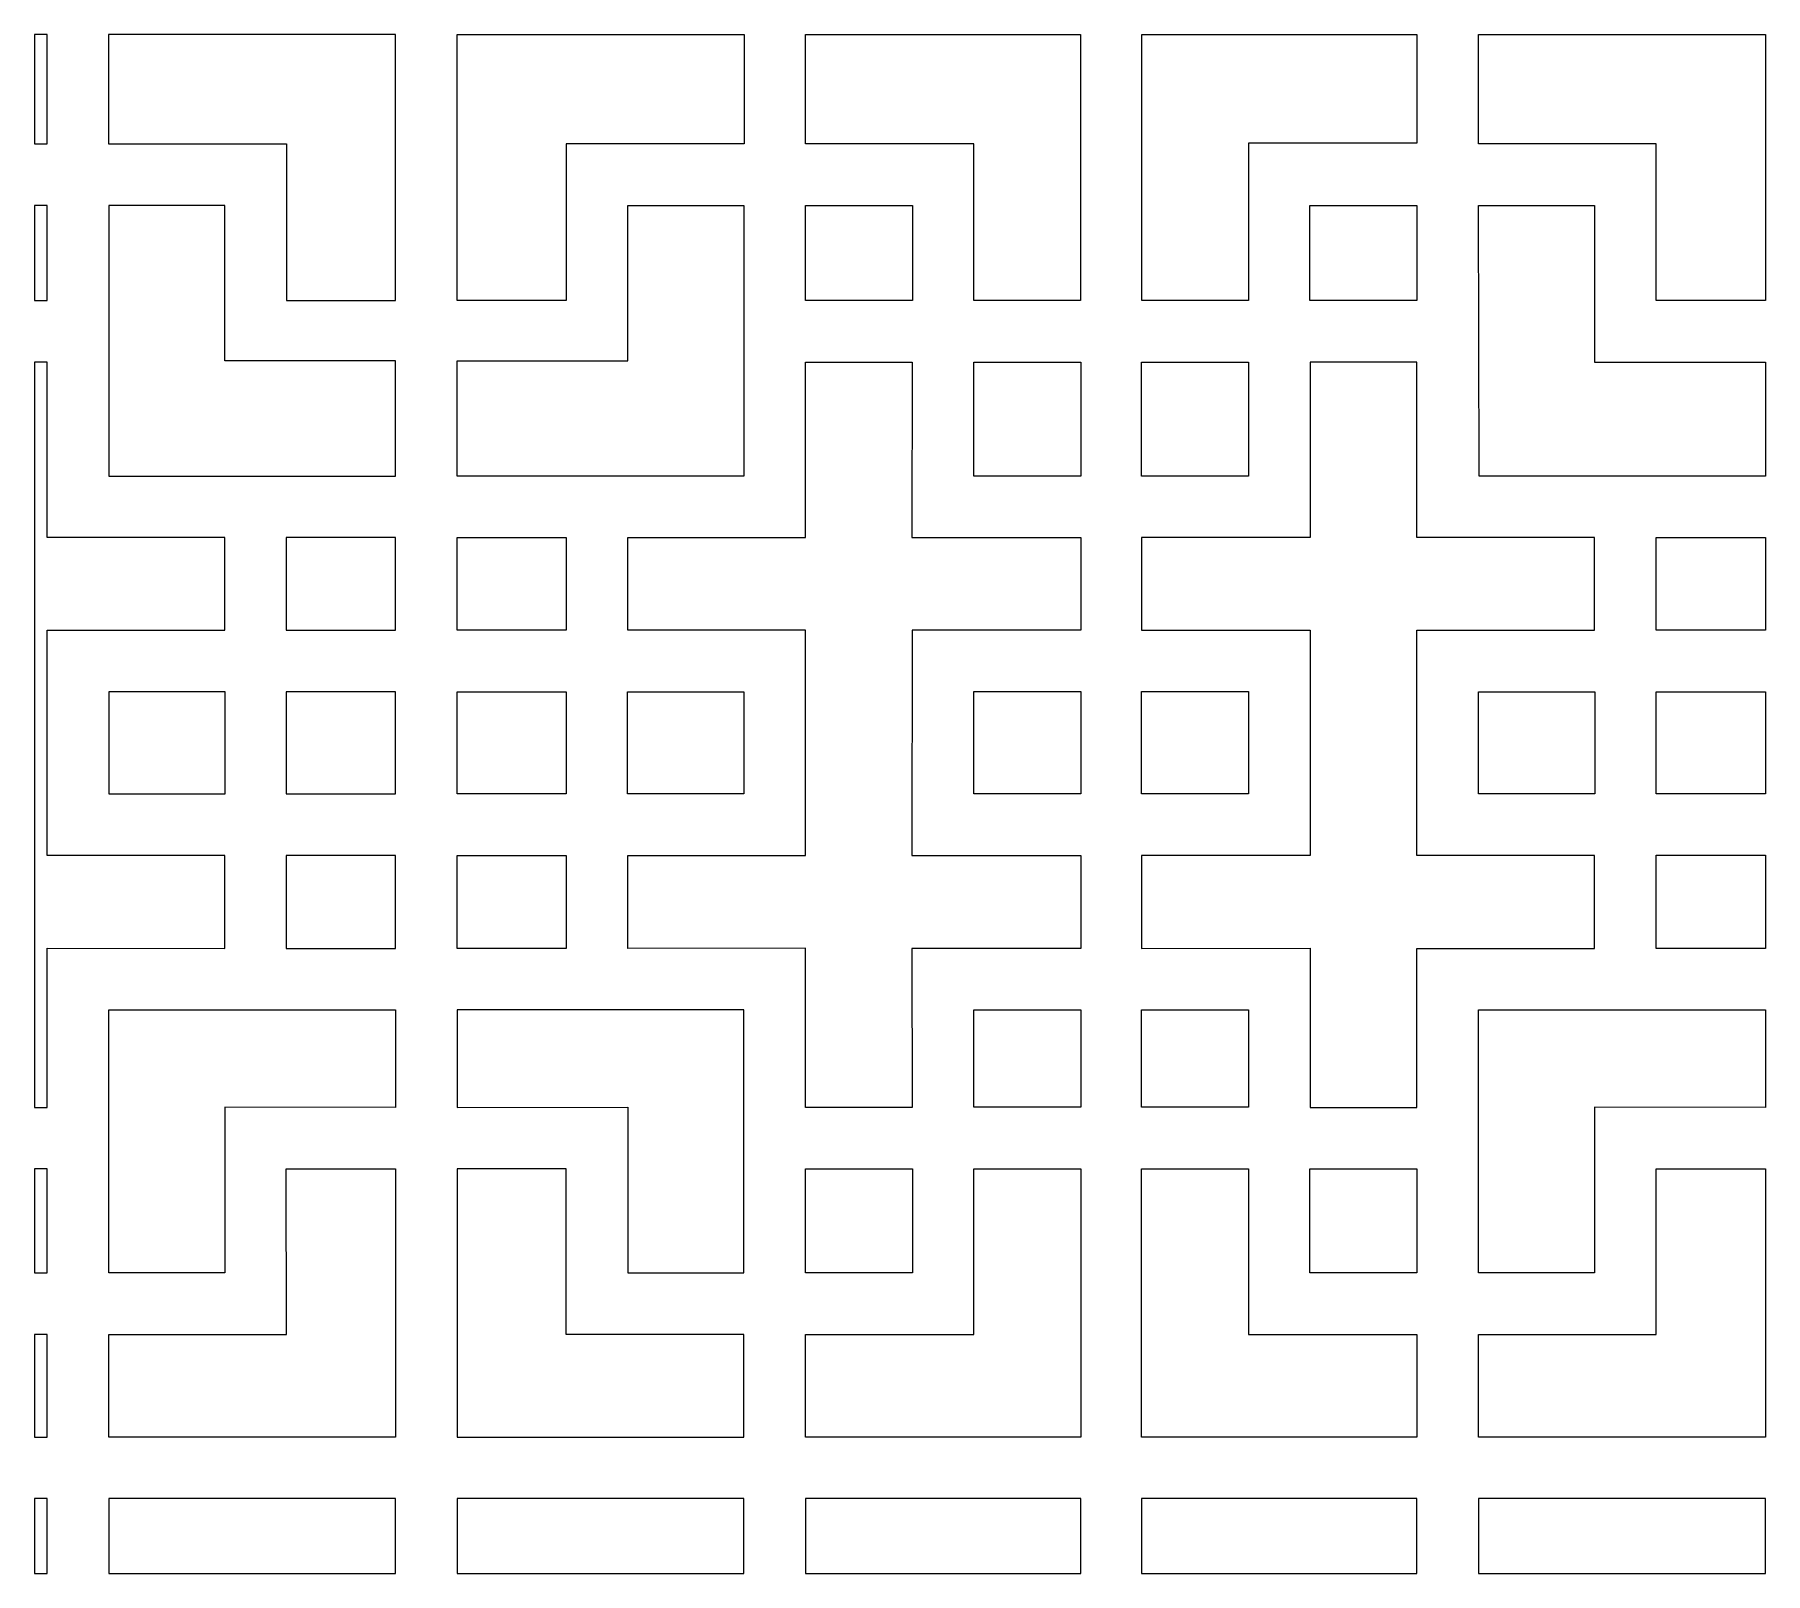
# Model space of a CAD drawing. Header units: centimetres. Extents: x -193 to 324, y -200 to 64.
# Drawn here: x -193.1 to -142.4, y -199.8 to -154.7 of the extents above; entities that cross this region are included whole.
import ezdxf

# ---------------------------------------------------------------- set-up
doc = ezdxf.new("R2010")
doc.units = ezdxf.units.CM
doc.header["$MEASUREMENT"] = 0
doc.layers.add('layer 1', color=7, linetype='Continuous')

msp = doc.modelspace()

# ---------------------------------------------------------------- linework, layer by layer
at = {"layer": 'layer 1', "color": 114, "lineweight": 9}
for points, knots in [([(-193.07662, -157.90268), (-193.07662, -157.90268), (-193.0766, -154.70268), (-193.0766, -154.70268), (-193.0766, -154.70268), (-193.0766, -154.70268), (-192.71046, -154.70268), (-192.71046, -154.70268), (-192.71046, -154.70268), (-192.71046, -154.70268), (-192.71046, -157.90268), (-192.71046, -157.90268), (-192.71046, -157.90268), (-192.71046, -157.90268), (-193.07662, -157.90268), (-193.07662, -157.90268)], [0, 0, 0, 0, 0.2, 0.2, 0.2, 0.2, 0.4, 0.4, 0.4, 0.4, 0.6, 0.6, 0.6, 0.6, 1, 1, 1, 1]), ([(-182.50546, -154.70268), (-182.50546, -154.70268), (-182.50546, -162.49268), (-182.50546, -162.49268), (-182.50546, -162.49268), (-182.50546, -162.49268), (-185.70296, -162.49268), (-185.70296, -162.49268), (-185.70296, -162.49268), (-185.70296, -162.49268), (-185.70296, -157.90268), (-185.70296, -157.90268), (-185.70296, -157.90268), (-185.70296, -157.90268), (-190.91046, -157.90268), (-190.91046, -157.90268), (-190.91046, -157.90268), (-190.91046, -157.90268), (-190.91046, -154.70268), (-190.91046, -154.70268), (-190.91046, -154.70268), (-190.91046, -154.70268), (-182.50546, -154.70268), (-182.50546, -154.70268)], [0, 0, 0, 0, 0.14285714, 0.14285714, 0.14285714, 0.14285714, 0.28571429, 0.28571429, 0.28571429, 0.28571429, 0.42857143, 0.42857143, 0.42857143, 0.42857143, 0.57142857, 0.57142857, 0.57142857, 0.57142857, 0.71428571, 0.71428571, 0.71428571, 0.71428571, 1, 1, 1, 1]), ([(-180.7059, -154.70268), (-180.7059, -154.70268), (-180.7059, -162.49268), (-180.7059, -162.49268), (-180.7059, -162.49268), (-180.7059, -162.49268), (-177.5084, -162.49268), (-177.5084, -162.49268), (-177.5084, -162.49268), (-177.5084, -162.49268), (-177.5084, -157.90268), (-177.5084, -157.90268), (-177.5084, -157.90268), (-177.5084, -157.90268), (-172.3009, -157.90268), (-172.3009, -157.90268), (-172.3009, -157.90268), (-172.3009, -157.90268), (-172.3009, -154.70268), (-172.3009, -154.70268), (-172.3009, -154.70268), (-172.3009, -154.70268), (-180.7059, -154.70268), (-180.7059, -154.70268)], [0, 0, 0, 0, 0.14285714, 0.14285714, 0.14285714, 0.14285714, 0.28571429, 0.28571429, 0.28571429, 0.28571429, 0.42857143, 0.42857143, 0.42857143, 0.42857143, 0.57142857, 0.57142857, 0.57142857, 0.57142857, 0.71428571, 0.71428571, 0.71428571, 0.71428571, 1, 1, 1, 1]), ([(-170.5009, -154.70268), (-170.5009, -154.70268), (-170.5009, -157.90268), (-170.5009, -157.90268), (-170.5009, -157.90268), (-170.5009, -157.90268), (-165.5684, -157.90267), (-165.5684, -157.90267), (-165.5684, -157.90267), (-165.5684, -157.90267), (-165.5684, -162.49268), (-165.5684, -162.49268), (-165.5684, -162.49268), (-165.5684, -162.49268), (-162.4434, -162.49268), (-162.4434, -162.49268), (-162.4434, -162.49268), (-162.4434, -162.49268), (-162.4434, -154.70268), (-162.4434, -154.70268), (-162.4434, -154.70268), (-162.4434, -154.70268), (-170.5009, -154.70268), (-170.5009, -154.70268)], [0, 0, 0, 0, 0.14285714, 0.14285714, 0.14285714, 0.14285714, 0.28571429, 0.28571429, 0.28571429, 0.28571429, 0.42857143, 0.42857143, 0.42857143, 0.42857143, 0.57142857, 0.57142857, 0.57142857, 0.57142857, 0.71428571, 0.71428571, 0.71428571, 0.71428571, 1, 1, 1, 1]), ([(-157.5284, -157.8771), (-157.5284, -157.8771), (-152.5959, -157.8771), (-152.5959, -157.8771), (-152.5959, -157.8771), (-152.5959, -157.8771), (-152.5959, -154.70268), (-152.5959, -154.70268), (-152.5959, -154.70268), (-152.5959, -154.70268), (-160.6534, -154.70268), (-160.6534, -154.70268), (-160.6534, -154.70268), (-160.6534, -154.70268), (-160.6534, -162.49268), (-160.6534, -162.49268), (-160.6534, -162.49268), (-160.6534, -162.49268), (-157.5284, -162.49268), (-157.5284, -162.49268), (-157.5284, -162.49268), (-157.5284, -162.49268), (-157.5284, -157.8771), (-157.5284, -157.8771)], [0, 0, 0, 0, 0.14285714, 0.14285714, 0.14285714, 0.14285714, 0.28571429, 0.28571429, 0.28571429, 0.28571429, 0.42857143, 0.42857143, 0.42857143, 0.42857143, 0.57142857, 0.57142857, 0.57142857, 0.57142857, 0.71428571, 0.71428571, 0.71428571, 0.71428571, 1, 1, 1, 1]), ([(-145.58839, -157.90268), (-145.58839, -157.90268), (-145.5884, -162.49268), (-145.5884, -162.49268), (-145.5884, -162.49268), (-145.5884, -162.49268), (-142.3909, -162.49268), (-142.3909, -162.49268), (-142.3909, -162.49268), (-142.3909, -162.49268), (-142.3909, -154.70268), (-142.3909, -154.70268), (-142.3909, -154.70268), (-142.3909, -154.70268), (-150.7959, -154.70268), (-150.7959, -154.70268), (-150.7959, -154.70268), (-150.7959, -154.70268), (-150.7959, -157.90268), (-150.7959, -157.90268), (-150.7959, -157.90268), (-150.7959, -157.90268), (-145.58839, -157.90268), (-145.58839, -157.90268)], [0, 0, 0, 0, 0.14285714, 0.14285714, 0.14285714, 0.14285714, 0.28571429, 0.28571429, 0.28571429, 0.28571429, 0.42857143, 0.42857143, 0.42857143, 0.42857143, 0.57142857, 0.57142857, 0.57142857, 0.57142857, 0.71428571, 0.71428571, 0.71428571, 0.71428571, 1, 1, 1, 1]), ([(-193.07662, -162.49268), (-193.07662, -162.49268), (-193.07662, -159.70268), (-193.07662, -159.70268), (-193.07662, -159.70268), (-193.07662, -159.70268), (-192.71046, -159.70268), (-192.71046, -159.70268), (-192.71046, -159.70268), (-192.71046, -159.70268), (-192.71046, -162.49268), (-192.71046, -162.49268), (-192.71046, -162.49268), (-192.71046, -162.49268), (-193.07662, -162.49268), (-193.07662, -162.49268)], [0, 0, 0, 0, 0.2, 0.2, 0.2, 0.2, 0.4, 0.4, 0.4, 0.4, 0.6, 0.6, 0.6, 0.6, 1, 1, 1, 1]), ([(-190.90796, -167.62767), (-190.90796, -167.62767), (-190.90796, -159.70268), (-190.90796, -159.70268), (-190.90796, -159.70268), (-190.90796, -159.70268), (-187.50393, -159.70268), (-187.50393, -159.70268), (-187.50393, -159.70268), (-187.50393, -159.70268), (-187.50546, -164.25893), (-187.50546, -164.25893), (-187.50546, -164.25893), (-187.50546, -164.25893), (-182.50546, -164.25893), (-182.50546, -164.25893), (-182.50546, -164.25893), (-182.50546, -164.25893), (-182.50546, -167.62767), (-182.50546, -167.62767), (-182.50546, -167.62767), (-182.50546, -167.62767), (-190.90796, -167.62767), (-190.90796, -167.62767)], [0, 0, 0, 0, 0.14285714, 0.14285714, 0.14285714, 0.14285714, 0.28571429, 0.28571429, 0.28571429, 0.28571429, 0.42857143, 0.42857143, 0.42857143, 0.42857143, 0.57142857, 0.57142857, 0.57142857, 0.57142857, 0.71428571, 0.71428571, 0.71428571, 0.71428571, 1, 1, 1, 1]), ([(-172.3034, -167.62767), (-172.3034, -167.62767), (-172.3034, -159.70268), (-172.3034, -159.70268), (-172.3034, -159.70268), (-172.3034, -159.70268), (-175.70743, -159.70268), (-175.70743, -159.70268), (-175.70743, -159.70268), (-175.70743, -159.70268), (-175.7059, -164.25893), (-175.7059, -164.25893), (-175.7059, -164.25893), (-175.7059, -164.25893), (-180.7059, -164.25893), (-180.7059, -164.25893), (-180.7059, -164.25893), (-180.7059, -164.25893), (-180.7059, -167.62767), (-180.7059, -167.62767), (-180.7059, -167.62767), (-180.7059, -167.62767), (-172.3034, -167.62767), (-172.3034, -167.62767)], [0, 0, 0, 0, 0.14285714, 0.14285714, 0.14285714, 0.14285714, 0.28571429, 0.28571429, 0.28571429, 0.28571429, 0.42857143, 0.42857143, 0.42857143, 0.42857143, 0.57142857, 0.57142857, 0.57142857, 0.57142857, 0.71428571, 0.71428571, 0.71428571, 0.71428571, 1, 1, 1, 1]), ([(-167.3684, -159.70268), (-167.3684, -159.70268), (-170.5009, -159.70268), (-170.5009, -159.70268), (-170.5009, -159.70268), (-170.5009, -159.70268), (-170.5009, -162.49268), (-170.5009, -162.49268), (-170.5009, -162.49268), (-170.5009, -162.49268), (-167.3684, -162.49268), (-167.3684, -162.49268), (-167.3684, -162.49268), (-167.3684, -162.49268), (-167.3684, -159.70268), (-167.3684, -159.70268)], [0, 0, 0, 0, 0.2, 0.2, 0.2, 0.2, 0.4, 0.4, 0.4, 0.4, 0.6, 0.6, 0.6, 0.6, 1, 1, 1, 1]), ([(-152.5959, -159.70268), (-152.5959, -159.70268), (-155.7284, -159.70268), (-155.7284, -159.70268), (-155.7284, -159.70268), (-155.7284, -159.70268), (-155.7284, -162.49268), (-155.7284, -162.49268), (-155.7284, -162.49268), (-155.7284, -162.49268), (-152.5959, -162.49268), (-152.5959, -162.49268), (-152.5959, -162.49268), (-152.5959, -162.49268), (-152.5959, -159.70268), (-152.5959, -159.70268)], [0, 0, 0, 0, 0.2, 0.2, 0.2, 0.2, 0.4, 0.4, 0.4, 0.4, 0.6, 0.6, 0.6, 0.6, 1, 1, 1, 1]), ([(-150.77729, -167.62774), (-150.77729, -167.62774), (-142.3909, -167.62767), (-142.3909, -167.62767), (-142.3909, -167.62767), (-142.3909, -167.62767), (-142.3909, -164.29267), (-142.3909, -164.29267), (-142.3909, -164.29267), (-142.3909, -164.29267), (-147.3909, -164.29313), (-147.3909, -164.29313), (-147.3909, -164.29313), (-147.3909, -164.29313), (-147.3909, -159.70268), (-147.3909, -159.70268), (-147.3909, -159.70268), (-147.3909, -159.70268), (-150.7934, -159.70268), (-150.7934, -159.70268), (-150.7934, -159.70268), (-150.7934, -159.70268), (-150.77729, -167.62774), (-150.77729, -167.62774)], [0, 0, 0, 0, 0.14285714, 0.14285714, 0.14285714, 0.14285714, 0.28571429, 0.28571429, 0.28571429, 0.28571429, 0.42857143, 0.42857143, 0.42857143, 0.42857143, 0.57142857, 0.57142857, 0.57142857, 0.57142857, 0.71428571, 0.71428571, 0.71428571, 0.71428571, 1, 1, 1, 1]), ([(-193.07662, -186.11768), (-193.07662, -186.11768), (-193.07661, -164.29266), (-193.07661, -164.29266), (-193.07661, -164.29266), (-193.07661, -164.29266), (-192.71046, -164.29267), (-192.71046, -164.29267), (-192.71046, -164.29267), (-192.71046, -164.29267), (-192.71046, -169.43017), (-192.71046, -169.43017), (-192.71046, -169.43017), (-192.71046, -169.43017), (-187.50546, -169.43017), (-187.50546, -169.43017), (-187.50546, -169.43017), (-187.50546, -169.43017), (-187.50546, -172.14268), (-187.50546, -172.14268), (-187.50546, -172.14268), (-187.50546, -172.14268), (-192.71046, -172.14267), (-192.71046, -172.14267), (-192.71046, -172.14267), (-192.71046, -172.14267), (-192.71046, -178.73768), (-192.71046, -178.73768), (-192.71046, -178.73768), (-192.71046, -178.73768), (-187.50546, -178.73767), (-187.50546, -178.73767), (-187.50546, -178.73767), (-187.50546, -178.73767), (-187.50546, -181.45767), (-187.50546, -181.45767), (-187.50546, -181.45767), (-187.50546, -181.45767), (-192.71046, -181.45518), (-192.71046, -181.45518), (-192.71046, -181.45518), (-192.71046, -181.45518), (-192.71046, -186.11768), (-192.71046, -186.11768), (-192.71046, -186.11768), (-192.71046, -186.11768), (-193.07662, -186.11768), (-193.07662, -186.11768)], [0, 0, 0, 0, 0.07692308, 0.07692308, 0.07692308, 0.07692308, 0.15384615, 0.15384615, 0.15384615, 0.15384615, 0.23076923, 0.23076923, 0.23076923, 0.23076923, 0.30769231, 0.30769231, 0.30769231, 0.30769231, 0.38461538, 0.38461538, 0.38461538, 0.38461538, 0.46153846, 0.46153846, 0.46153846, 0.46153846, 0.53846154, 0.53846154, 0.53846154, 0.53846154, 0.61538462, 0.61538462, 0.61538462, 0.61538462, 0.69230769, 0.69230769, 0.69230769, 0.69230769, 0.76923077, 0.76923077, 0.76923077, 0.76923077, 0.84615385, 0.84615385, 0.84615385, 0.84615385, 1, 1, 1, 1]), ([(-167.38588, -178.73767), (-167.38588, -178.73767), (-167.3734, -172.14267), (-167.3734, -172.14267), (-167.3734, -172.14267), (-167.3734, -172.14267), (-162.4384, -172.14268), (-162.4384, -172.14268), (-162.4384, -172.14268), (-162.4384, -172.14268), (-162.4384, -169.43017), (-162.4384, -169.43017), (-162.4384, -169.43017), (-162.4384, -169.43017), (-167.38587, -169.43017), (-167.38587, -169.43017), (-167.38587, -169.43017), (-167.38587, -169.43017), (-167.3734, -164.29267), (-167.3734, -164.29267), (-167.3734, -164.29267), (-167.3734, -164.29267), (-170.5009, -164.29267), (-170.5009, -164.29267), (-170.5009, -164.29267), (-170.5009, -164.29267), (-170.5009, -169.43017), (-170.5009, -169.43017), (-170.5009, -169.43017), (-170.5009, -169.43017), (-175.7059, -169.43017), (-175.7059, -169.43017), (-175.7059, -169.43017), (-175.7059, -169.43017), (-175.7059, -172.14268), (-175.7059, -172.14268), (-175.7059, -172.14268), (-175.7059, -172.14268), (-170.5009, -172.14267), (-170.5009, -172.14267), (-170.5009, -172.14267), (-170.5009, -172.14267), (-170.5009, -178.73768), (-170.5009, -178.73768), (-170.5009, -178.73768), (-170.5009, -178.73768), (-175.7059, -178.73767), (-175.7059, -178.73767), (-175.7059, -178.73767), (-175.7059, -178.73767), (-175.7059, -181.45767), (-175.7059, -181.45767), (-175.7059, -181.45767), (-175.7059, -181.45767), (-170.5009, -181.45518), (-170.5009, -181.45518), (-170.5009, -181.45518), (-170.5009, -181.45518), (-170.5009, -186.11768), (-170.5009, -186.11768), (-170.5009, -186.11768), (-170.5009, -186.11768), (-167.3734, -186.11768), (-167.3734, -186.11768), (-167.3734, -186.11768), (-167.3734, -186.11768), (-167.38587, -181.45767), (-167.38587, -181.45767), (-167.38587, -181.45767), (-167.38587, -181.45767), (-162.4384, -181.45767), (-162.4384, -181.45767), (-162.4384, -181.45767), (-162.4384, -181.45767), (-162.4384, -178.73767), (-162.4384, -178.73767), (-162.4384, -178.73767), (-162.4384, -178.73767), (-167.38588, -178.73767), (-167.38588, -178.73767)], [0, 0, 0, 0, 0.04761905, 0.04761905, 0.04761905, 0.04761905, 0.0952381, 0.0952381, 0.0952381, 0.0952381, 0.14285714, 0.14285714, 0.14285714, 0.14285714, 0.19047619, 0.19047619, 0.19047619, 0.19047619, 0.23809524, 0.23809524, 0.23809524, 0.23809524, 0.28571429, 0.28571429, 0.28571429, 0.28571429, 0.33333333, 0.33333333, 0.33333333, 0.33333333, 0.38095238, 0.38095238, 0.38095238, 0.38095238, 0.42857143, 0.42857143, 0.42857143, 0.42857143, 0.47619048, 0.47619048, 0.47619048, 0.47619048, 0.52380952, 0.52380952, 0.52380952, 0.52380952, 0.57142857, 0.57142857, 0.57142857, 0.57142857, 0.61904762, 0.61904762, 0.61904762, 0.61904762, 0.66666667, 0.66666667, 0.66666667, 0.66666667, 0.71428571, 0.71428571, 0.71428571, 0.71428571, 0.76190476, 0.76190476, 0.76190476, 0.76190476, 0.80952381, 0.80952381, 0.80952381, 0.80952381, 0.85714286, 0.85714286, 0.85714286, 0.85714286, 0.9047619, 0.9047619, 0.9047619, 0.9047619, 1, 1, 1, 1]), ([(-162.4384, -164.29517), (-162.4384, -164.29517), (-165.5684, -164.29517), (-165.5684, -164.29517), (-165.5684, -164.29517), (-165.5684, -164.29517), (-165.5684, -167.62767), (-165.5684, -167.62767), (-165.5684, -167.62767), (-165.5684, -167.62767), (-162.4384, -167.62767), (-162.4384, -167.62767), (-162.4384, -167.62767), (-162.4384, -167.62767), (-162.4384, -164.29517), (-162.4384, -164.29517)], [0, 0, 0, 0, 0.2, 0.2, 0.2, 0.2, 0.4, 0.4, 0.4, 0.4, 0.6, 0.6, 0.6, 0.6, 1, 1, 1, 1]), ([(-152.59591, -172.14268), (-152.59591, -172.14268), (-152.5959, -178.73766), (-152.5959, -178.73766), (-152.5959, -178.73766), (-152.5959, -178.73766), (-147.3909, -178.73767), (-147.3909, -178.73767), (-147.3909, -178.73767), (-147.3909, -178.73767), (-147.3909, -181.45767), (-147.3909, -181.45767), (-147.3909, -181.45767), (-147.3909, -181.45767), (-152.5959, -181.45767), (-152.5959, -181.45767), (-152.5959, -181.45767), (-152.5959, -181.45767), (-152.5959, -186.11768), (-152.5959, -186.11768), (-152.5959, -186.11768), (-152.5959, -186.11768), (-155.7234, -186.11768), (-155.7234, -186.11768), (-155.7234, -186.11768), (-155.7234, -186.11768), (-155.7234, -181.45519), (-155.7234, -181.45519), (-155.7234, -181.45519), (-155.7234, -181.45519), (-160.6584, -181.45767), (-160.6584, -181.45767), (-160.6584, -181.45767), (-160.6584, -181.45767), (-160.6584, -178.73767), (-160.6584, -178.73767), (-160.6584, -178.73767), (-160.6584, -178.73767), (-155.7234, -178.73767), (-155.7234, -178.73767), (-155.7234, -178.73767), (-155.7234, -178.73767), (-155.7234, -172.14269), (-155.7234, -172.14269), (-155.7234, -172.14269), (-155.7234, -172.14269), (-160.6584, -172.14268), (-160.6584, -172.14268), (-160.6584, -172.14268), (-160.6584, -172.14268), (-160.6584, -169.43017), (-160.6584, -169.43017), (-160.6584, -169.43017), (-160.6584, -169.43017), (-155.7234, -169.43018), (-155.7234, -169.43018), (-155.7234, -169.43018), (-155.7234, -169.43018), (-155.7234, -164.29267), (-155.7234, -164.29267), (-155.7234, -164.29267), (-155.7234, -164.29267), (-152.5959, -164.29267), (-152.5959, -164.29267), (-152.5959, -164.29267), (-152.5959, -164.29267), (-152.5959, -169.43017), (-152.5959, -169.43017), (-152.5959, -169.43017), (-152.5959, -169.43017), (-147.3909, -169.43017), (-147.3909, -169.43017), (-147.3909, -169.43017), (-147.3909, -169.43017), (-147.3909, -172.14268), (-147.3909, -172.14268), (-147.3909, -172.14268), (-147.3909, -172.14268), (-152.59591, -172.14268), (-152.59591, -172.14268)], [0, 0, 0, 0, 0.04761905, 0.04761905, 0.04761905, 0.04761905, 0.0952381, 0.0952381, 0.0952381, 0.0952381, 0.14285714, 0.14285714, 0.14285714, 0.14285714, 0.19047619, 0.19047619, 0.19047619, 0.19047619, 0.23809524, 0.23809524, 0.23809524, 0.23809524, 0.28571429, 0.28571429, 0.28571429, 0.28571429, 0.33333333, 0.33333333, 0.33333333, 0.33333333, 0.38095238, 0.38095238, 0.38095238, 0.38095238, 0.42857143, 0.42857143, 0.42857143, 0.42857143, 0.47619048, 0.47619048, 0.47619048, 0.47619048, 0.52380952, 0.52380952, 0.52380952, 0.52380952, 0.57142857, 0.57142857, 0.57142857, 0.57142857, 0.61904762, 0.61904762, 0.61904762, 0.61904762, 0.66666667, 0.66666667, 0.66666667, 0.66666667, 0.71428571, 0.71428571, 0.71428571, 0.71428571, 0.76190476, 0.76190476, 0.76190476, 0.76190476, 0.80952381, 0.80952381, 0.80952381, 0.80952381, 0.85714286, 0.85714286, 0.85714286, 0.85714286, 0.9047619, 0.9047619, 0.9047619, 0.9047619, 1, 1, 1, 1]), ([(-157.5284, -164.29517), (-157.5284, -164.29517), (-160.6584, -164.29517), (-160.6584, -164.29517), (-160.6584, -164.29517), (-160.6584, -164.29517), (-160.6584, -167.62767), (-160.6584, -167.62767), (-160.6584, -167.62767), (-160.6584, -167.62767), (-157.5284, -167.62767), (-157.5284, -167.62767), (-157.5284, -167.62767), (-157.5284, -167.62767), (-157.5284, -164.29517), (-157.5284, -164.29517)], [0, 0, 0, 0, 0.2, 0.2, 0.2, 0.2, 0.4, 0.4, 0.4, 0.4, 0.6, 0.6, 0.6, 0.6, 1, 1, 1, 1]), ([(-185.70546, -169.42768), (-185.70546, -169.42768), (-182.50546, -169.42768), (-182.50546, -169.42768), (-182.50546, -169.42768), (-182.50546, -169.42768), (-182.50546, -172.14268), (-182.50546, -172.14268), (-182.50546, -172.14268), (-182.50546, -172.14268), (-185.70546, -172.14268), (-185.70546, -172.14268), (-185.70546, -172.14268), (-185.70546, -172.14268), (-185.70546, -169.42768), (-185.70546, -169.42768)], [0, 0, 0, 0, 0.2, 0.2, 0.2, 0.2, 0.4, 0.4, 0.4, 0.4, 0.6, 0.6, 0.6, 0.6, 1, 1, 1, 1]), ([(-177.5059, -169.42768), (-177.5059, -169.42768), (-180.7059, -169.42768), (-180.7059, -169.42768), (-180.7059, -169.42768), (-180.7059, -169.42768), (-180.7059, -172.14268), (-180.7059, -172.14268), (-180.7059, -172.14268), (-180.7059, -172.14268), (-177.5059, -172.14268), (-177.5059, -172.14268), (-177.5059, -172.14268), (-177.5059, -172.14268), (-177.5059, -169.42768), (-177.5059, -169.42768)], [0, 0, 0, 0, 0.2, 0.2, 0.2, 0.2, 0.4, 0.4, 0.4, 0.4, 0.6, 0.6, 0.6, 0.6, 1, 1, 1, 1]), ([(-142.3909, -169.42768), (-142.3909, -169.42768), (-145.5909, -169.42768), (-145.5909, -169.42768), (-145.5909, -169.42768), (-145.5909, -169.42768), (-145.5909, -172.14268), (-145.5909, -172.14268), (-145.5909, -172.14268), (-145.5909, -172.14268), (-142.3909, -172.14268), (-142.3909, -172.14268), (-142.3909, -172.14268), (-142.3909, -172.14268), (-142.3909, -169.42768), (-142.3909, -169.42768)], [0, 0, 0, 0, 0.2, 0.2, 0.2, 0.2, 0.4, 0.4, 0.4, 0.4, 0.6, 0.6, 0.6, 0.6, 1, 1, 1, 1]), ([(-190.90796, -173.94268), (-190.90796, -173.94268), (-187.50046, -173.94268), (-187.50046, -173.94268), (-187.50046, -173.94268), (-187.50046, -173.94268), (-187.50046, -176.93267), (-187.50046, -176.93267), (-187.50046, -176.93267), (-187.50046, -176.93267), (-190.90796, -176.93267), (-190.90796, -176.93267), (-190.90796, -176.93267), (-190.90796, -176.93267), (-190.90796, -173.94268), (-190.90796, -173.94268)], [0, 0, 0, 0, 0.2, 0.2, 0.2, 0.2, 0.4, 0.4, 0.4, 0.4, 0.6, 0.6, 0.6, 0.6, 1, 1, 1, 1]), ([(-185.70546, -173.94268), (-185.70546, -173.94268), (-182.50546, -173.94268), (-182.50546, -173.94268), (-182.50546, -173.94268), (-182.50546, -173.94268), (-182.50546, -176.93767), (-182.50546, -176.93767), (-182.50546, -176.93767), (-182.50546, -176.93767), (-185.70546, -176.93767), (-185.70546, -176.93767), (-185.70546, -176.93767), (-185.70546, -176.93767), (-185.70546, -173.94268), (-185.70546, -173.94268)], [0, 0, 0, 0, 0.2, 0.2, 0.2, 0.2, 0.4, 0.4, 0.4, 0.4, 0.6, 0.6, 0.6, 0.6, 1, 1, 1, 1]), ([(-177.5059, -173.94268), (-177.5059, -173.94268), (-180.7059, -173.94268), (-180.7059, -173.94268), (-180.7059, -173.94268), (-180.7059, -173.94268), (-180.7059, -176.93767), (-180.7059, -176.93767), (-180.7059, -176.93767), (-180.7059, -176.93767), (-177.5059, -176.93767), (-177.5059, -176.93767), (-177.5059, -176.93767), (-177.5059, -176.93767), (-177.5059, -173.94268), (-177.5059, -173.94268)], [0, 0, 0, 0, 0.2, 0.2, 0.2, 0.2, 0.4, 0.4, 0.4, 0.4, 0.6, 0.6, 0.6, 0.6, 1, 1, 1, 1]), ([(-172.3034, -173.94268), (-172.3034, -173.94268), (-175.7109, -173.94268), (-175.7109, -173.94268), (-175.7109, -173.94268), (-175.7109, -173.94268), (-175.7109, -176.93267), (-175.7109, -176.93267), (-175.7109, -176.93267), (-175.7109, -176.93267), (-172.3034, -176.93267), (-172.3034, -176.93267), (-172.3034, -176.93267), (-172.3034, -176.93267), (-172.3034, -173.94268), (-172.3034, -173.94268)], [0, 0, 0, 0, 0.2, 0.2, 0.2, 0.2, 0.4, 0.4, 0.4, 0.4, 0.6, 0.6, 0.6, 0.6, 1, 1, 1, 1]), ([(-162.4384, -173.94017), (-162.4384, -173.94017), (-165.5684, -173.94017), (-165.5684, -173.94017), (-165.5684, -173.94017), (-165.5684, -173.94017), (-165.5684, -176.93767), (-165.5684, -176.93767), (-165.5684, -176.93767), (-165.5684, -176.93767), (-162.4384, -176.93767), (-162.4384, -176.93767), (-162.4384, -176.93767), (-162.4384, -176.93767), (-162.4384, -173.94017), (-162.4384, -173.94017)], [0, 0, 0, 0, 0.2, 0.2, 0.2, 0.2, 0.4, 0.4, 0.4, 0.4, 0.6, 0.6, 0.6, 0.6, 1, 1, 1, 1]), ([(-157.5284, -173.94017), (-157.5284, -173.94017), (-160.6609, -173.94017), (-160.6609, -173.94017), (-160.6609, -173.94017), (-160.6609, -173.94017), (-160.6609, -176.93767), (-160.6609, -176.93767), (-160.6609, -176.93767), (-160.6609, -176.93767), (-157.5284, -176.93767), (-157.5284, -176.93767), (-157.5284, -176.93767), (-157.5284, -176.93767), (-157.5284, -173.94017), (-157.5284, -173.94017)], [0, 0, 0, 0, 0.2, 0.2, 0.2, 0.2, 0.4, 0.4, 0.4, 0.4, 0.6, 0.6, 0.6, 0.6, 1, 1, 1, 1]), ([(-147.3859, -173.94268), (-147.3859, -173.94268), (-150.7934, -173.94268), (-150.7934, -173.94268), (-150.7934, -173.94268), (-150.7934, -173.94268), (-150.7934, -176.93267), (-150.7934, -176.93267), (-150.7934, -176.93267), (-150.7934, -176.93267), (-147.3859, -176.93267), (-147.3859, -176.93267), (-147.3859, -176.93267), (-147.3859, -176.93267), (-147.3859, -173.94268), (-147.3859, -173.94268)], [0, 0, 0, 0, 0.2, 0.2, 0.2, 0.2, 0.4, 0.4, 0.4, 0.4, 0.6, 0.6, 0.6, 0.6, 1, 1, 1, 1]), ([(-142.3909, -173.94268), (-142.3909, -173.94268), (-145.5909, -173.94268), (-145.5909, -173.94268), (-145.5909, -173.94268), (-145.5909, -173.94268), (-145.5909, -176.93767), (-145.5909, -176.93767), (-145.5909, -176.93767), (-145.5909, -176.93767), (-142.3909, -176.93767), (-142.3909, -176.93767), (-142.3909, -176.93767), (-142.3909, -176.93767), (-142.3909, -173.94268), (-142.3909, -173.94268)], [0, 0, 0, 0, 0.2, 0.2, 0.2, 0.2, 0.4, 0.4, 0.4, 0.4, 0.6, 0.6, 0.6, 0.6, 1, 1, 1, 1]), ([(-185.70546, -178.73518), (-185.70546, -178.73518), (-182.50546, -178.73518), (-182.50546, -178.73518), (-182.50546, -178.73518), (-182.50546, -178.73518), (-182.50546, -181.45767), (-182.50546, -181.45767), (-182.50546, -181.45767), (-182.50546, -181.45767), (-185.70546, -181.45767), (-185.70546, -181.45767), (-185.70546, -181.45767), (-185.70546, -181.45767), (-185.70546, -178.73518), (-185.70546, -178.73518)], [0, 0, 0, 0, 0.2, 0.2, 0.2, 0.2, 0.4, 0.4, 0.4, 0.4, 0.6, 0.6, 0.6, 0.6, 1, 1, 1, 1]), ([(-177.5059, -178.73518), (-177.5059, -178.73518), (-180.7059, -178.73518), (-180.7059, -178.73518), (-180.7059, -178.73518), (-180.7059, -178.73518), (-180.7059, -181.45767), (-180.7059, -181.45767), (-180.7059, -181.45767), (-180.7059, -181.45767), (-177.5059, -181.45767), (-177.5059, -181.45767), (-177.5059, -181.45767), (-177.5059, -181.45767), (-177.5059, -178.73518), (-177.5059, -178.73518)], [0, 0, 0, 0, 0.2, 0.2, 0.2, 0.2, 0.4, 0.4, 0.4, 0.4, 0.6, 0.6, 0.6, 0.6, 1, 1, 1, 1]), ([(-142.39141, -178.73354), (-142.39141, -178.73354), (-145.5893, -178.73354), (-145.5893, -178.73354), (-145.5893, -178.73354), (-145.5893, -178.73354), (-145.5893, -181.4599), (-145.5893, -181.4599), (-145.5893, -181.4599), (-145.5893, -181.4599), (-142.39141, -181.4599), (-142.39141, -181.4599), (-142.39141, -181.4599), (-142.39141, -181.4599), (-142.39141, -178.73354), (-142.39141, -178.73354)], [0, 0, 0, 0, 0.2, 0.2, 0.2, 0.2, 0.4, 0.4, 0.4, 0.4, 0.6, 0.6, 0.6, 0.6, 1, 1, 1, 1]), ([(-187.50546, -186.11268), (-187.50546, -186.11268), (-182.50546, -186.11768), (-182.50546, -186.11768), (-182.50546, -186.11768), (-182.50546, -186.11768), (-182.50546, -183.25768), (-182.50546, -183.25768), (-182.50546, -183.25768), (-182.50546, -183.25768), (-190.90796, -183.25768), (-190.90796, -183.25768), (-190.90796, -183.25768), (-190.90796, -183.25768), (-190.90796, -190.96018), (-190.90796, -190.96018), (-190.90796, -190.96018), (-190.90796, -190.96018), (-187.50546, -190.96018), (-187.50546, -190.96018), (-187.50546, -190.96018), (-187.50546, -190.96018), (-187.50546, -186.11268), (-187.50546, -186.11268)], [0, 0, 0, 0, 0.14285714, 0.14285714, 0.14285714, 0.14285714, 0.28571429, 0.28571429, 0.28571429, 0.28571429, 0.42857143, 0.42857143, 0.42857143, 0.42857143, 0.57142857, 0.57142857, 0.57142857, 0.57142857, 0.71428571, 0.71428571, 0.71428571, 0.71428571, 1, 1, 1, 1]), ([(-175.7059, -186.11268), (-175.7059, -186.11268), (-180.7059, -186.11768), (-180.7059, -186.11768), (-180.7059, -186.11768), (-180.7059, -186.11768), (-180.7059, -183.25768), (-180.7059, -183.25768), (-180.7059, -183.25768), (-180.7059, -183.25768), (-172.3034, -183.25768), (-172.3034, -183.25768), (-172.3034, -183.25768), (-172.3034, -183.25768), (-172.3034, -190.96018), (-172.3034, -190.96018), (-172.3034, -190.96018), (-172.3034, -190.96018), (-175.7059, -190.96018), (-175.7059, -190.96018), (-175.7059, -190.96018), (-175.7059, -190.96018), (-175.7059, -186.11268), (-175.7059, -186.11268)], [0, 0, 0, 0, 0.14285714, 0.14285714, 0.14285714, 0.14285714, 0.28571429, 0.28571429, 0.28571429, 0.28571429, 0.42857143, 0.42857143, 0.42857143, 0.42857143, 0.57142857, 0.57142857, 0.57142857, 0.57142857, 0.71428571, 0.71428571, 0.71428571, 0.71428571, 1, 1, 1, 1]), ([(-162.4384, -183.25518), (-162.4384, -183.25518), (-165.5709, -183.25518), (-165.5709, -183.25518), (-165.5709, -183.25518), (-165.5709, -183.25518), (-165.5709, -186.11268), (-165.5709, -186.11268), (-165.5709, -186.11268), (-165.5709, -186.11268), (-162.4384, -186.11268), (-162.4384, -186.11268), (-162.4384, -186.11268), (-162.4384, -186.11268), (-162.4384, -183.25518), (-162.4384, -183.25518)], [0, 0, 0, 0, 0.2, 0.2, 0.2, 0.2, 0.4, 0.4, 0.4, 0.4, 0.6, 0.6, 0.6, 0.6, 1, 1, 1, 1]), ([(-157.5284, -183.25518), (-157.5284, -183.25518), (-160.6584, -183.25518), (-160.6584, -183.25518), (-160.6584, -183.25518), (-160.6584, -183.25518), (-160.6584, -186.11268), (-160.6584, -186.11268), (-160.6584, -186.11268), (-160.6584, -186.11268), (-157.5284, -186.11268), (-157.5284, -186.11268), (-157.5284, -186.11268), (-157.5284, -186.11268), (-157.5284, -183.25518), (-157.5284, -183.25518)], [0, 0, 0, 0, 0.2, 0.2, 0.2, 0.2, 0.4, 0.4, 0.4, 0.4, 0.6, 0.6, 0.6, 0.6, 1, 1, 1, 1]), ([(-147.3909, -186.11268), (-147.3909, -186.11268), (-142.3909, -186.1139), (-142.3909, -186.1139), (-142.3909, -186.1139), (-142.3909, -186.1139), (-142.3909, -183.25768), (-142.3909, -183.25768), (-142.3909, -183.25768), (-142.3909, -183.25768), (-150.788, -183.25768), (-150.788, -183.25768), (-150.788, -183.25768), (-150.788, -183.25768), (-150.7934, -190.96018), (-150.7934, -190.96018), (-150.7934, -190.96018), (-150.7934, -190.96018), (-147.3909, -190.96018), (-147.3909, -190.96018), (-147.3909, -190.96018), (-147.3909, -190.96018), (-147.3909, -186.11268), (-147.3909, -186.11268)], [0, 0, 0, 0, 0.14285714, 0.14285714, 0.14285714, 0.14285714, 0.28571429, 0.28571429, 0.28571429, 0.28571429, 0.42857143, 0.42857143, 0.42857143, 0.42857143, 0.57142857, 0.57142857, 0.57142857, 0.57142857, 0.71428571, 0.71428571, 0.71428571, 0.71428571, 1, 1, 1, 1]), ([(-193.0766, -190.96018), (-193.0766, -190.96018), (-193.0766, -187.91267), (-193.0766, -187.91267), (-193.0766, -187.91267), (-193.0766, -187.91267), (-192.71046, -187.91268), (-192.71046, -187.91268), (-192.71046, -187.91268), (-192.71046, -187.91268), (-192.71046, -190.96018), (-192.71046, -190.96018), (-192.71046, -190.96018), (-192.71046, -190.96018), (-193.0766, -190.96018), (-193.0766, -190.96018)], [0, 0, 0, 0, 0.2, 0.2, 0.2, 0.2, 0.4, 0.4, 0.4, 0.4, 0.6, 0.6, 0.6, 0.6, 1, 1, 1, 1]), ([(-182.50546, -195.77018), (-182.50546, -195.77018), (-182.50546, -187.91518), (-182.50546, -187.91518), (-182.50546, -187.91518), (-182.50546, -187.91518), (-185.70546, -187.91518), (-185.70546, -187.91518), (-185.70546, -187.91518), (-185.70546, -187.91518), (-185.70296, -192.76018), (-185.70296, -192.76018), (-185.70296, -192.76018), (-185.70296, -192.76018), (-190.90796, -192.76018), (-190.90796, -192.76018), (-190.90796, -192.76018), (-190.90796, -192.76018), (-190.90796, -195.77018), (-190.90796, -195.77018), (-190.90796, -195.77018), (-190.90796, -195.77018), (-182.50546, -195.77018), (-182.50546, -195.77018)], [0, 0, 0, 0, 0.14285714, 0.14285714, 0.14285714, 0.14285714, 0.28571429, 0.28571429, 0.28571429, 0.28571429, 0.42857143, 0.42857143, 0.42857143, 0.42857143, 0.57142857, 0.57142857, 0.57142857, 0.57142857, 0.71428571, 0.71428571, 0.71428571, 0.71428571, 1, 1, 1, 1]), ([(-180.7059, -195.77018), (-180.7059, -195.77018), (-180.7059, -187.91518), (-180.7059, -187.91518), (-180.7059, -187.91518), (-180.7059, -187.91518), (-177.5059, -187.91518), (-177.5059, -187.91518), (-177.5059, -187.91518), (-177.5059, -187.91518), (-177.5084, -192.76018), (-177.5084, -192.76018), (-177.5084, -192.76018), (-177.5084, -192.76018), (-172.3034, -192.76018), (-172.3034, -192.76018), (-172.3034, -192.76018), (-172.3034, -192.76018), (-172.3034, -195.77018), (-172.3034, -195.77018), (-172.3034, -195.77018), (-172.3034, -195.77018), (-180.7059, -195.77018), (-180.7059, -195.77018)], [0, 0, 0, 0, 0.14285714, 0.14285714, 0.14285714, 0.14285714, 0.28571429, 0.28571429, 0.28571429, 0.28571429, 0.42857143, 0.42857143, 0.42857143, 0.42857143, 0.57142857, 0.57142857, 0.57142857, 0.57142857, 0.71428571, 0.71428571, 0.71428571, 0.71428571, 1, 1, 1, 1]), ([(-167.3684, -187.91268), (-167.3684, -187.91268), (-170.5009, -187.91268), (-170.5009, -187.91268), (-170.5009, -187.91268), (-170.5009, -187.91268), (-170.5009, -190.96018), (-170.5009, -190.96018), (-170.5009, -190.96018), (-170.5009, -190.96018), (-167.3684, -190.96018), (-167.3684, -190.96018), (-167.3684, -190.96018), (-167.3684, -190.96018), (-167.3684, -187.91268), (-167.3684, -187.91268)], [0, 0, 0, 0, 0.2, 0.2, 0.2, 0.2, 0.4, 0.4, 0.4, 0.4, 0.6, 0.6, 0.6, 0.6, 1, 1, 1, 1]), ([(-162.4384, -195.77018), (-162.4384, -195.77018), (-162.4384, -187.91518), (-162.4384, -187.91518), (-162.4384, -187.91518), (-162.4384, -187.91518), (-165.57091, -187.91518), (-165.57091, -187.91518), (-165.57091, -187.91518), (-165.57091, -187.91518), (-165.5684, -192.76018), (-165.5684, -192.76018), (-165.5684, -192.76018), (-165.5684, -192.76018), (-170.5009, -192.76018), (-170.5009, -192.76018), (-170.5009, -192.76018), (-170.5009, -192.76018), (-170.5009, -195.77018), (-170.5009, -195.77018), (-170.5009, -195.77018), (-170.5009, -195.77018), (-162.4384, -195.77018), (-162.4384, -195.77018)], [0, 0, 0, 0, 0.14285714, 0.14285714, 0.14285714, 0.14285714, 0.28571429, 0.28571429, 0.28571429, 0.28571429, 0.42857143, 0.42857143, 0.42857143, 0.42857143, 0.57142857, 0.57142857, 0.57142857, 0.57142857, 0.71428571, 0.71428571, 0.71428571, 0.71428571, 1, 1, 1, 1]), ([(-157.5284, -192.76018), (-157.5284, -192.76018), (-157.5284, -187.91518), (-157.5284, -187.91518), (-157.5284, -187.91518), (-157.5284, -187.91518), (-160.6584, -187.91518), (-160.6584, -187.91518), (-160.6584, -187.91518), (-160.6584, -187.91518), (-160.6584, -195.77018), (-160.6584, -195.77018), (-160.6584, -195.77018), (-160.6584, -195.77018), (-152.5959, -195.77018), (-152.5959, -195.77018), (-152.5959, -195.77018), (-152.5959, -195.77018), (-152.5959, -192.76018), (-152.5959, -192.76018), (-152.5959, -192.76018), (-152.5959, -192.76018), (-157.5284, -192.76018), (-157.5284, -192.76018)], [0, 0, 0, 0, 0.14285714, 0.14285714, 0.14285714, 0.14285714, 0.28571429, 0.28571429, 0.28571429, 0.28571429, 0.42857143, 0.42857143, 0.42857143, 0.42857143, 0.57142857, 0.57142857, 0.57142857, 0.57142857, 0.71428571, 0.71428571, 0.71428571, 0.71428571, 1, 1, 1, 1]), ([(-152.5959, -187.91268), (-152.5959, -187.91268), (-155.7284, -187.91268), (-155.7284, -187.91268), (-155.7284, -187.91268), (-155.7284, -187.91268), (-155.7284, -190.96018), (-155.7284, -190.96018), (-155.7284, -190.96018), (-155.7284, -190.96018), (-152.5959, -190.96018), (-152.5959, -190.96018), (-152.5959, -190.96018), (-152.5959, -190.96018), (-152.5959, -187.91268), (-152.5959, -187.91268)], [0, 0, 0, 0, 0.2, 0.2, 0.2, 0.2, 0.4, 0.4, 0.4, 0.4, 0.6, 0.6, 0.6, 0.6, 1, 1, 1, 1]), ([(-142.3909, -187.91518), (-142.3909, -187.91518), (-145.5909, -187.91518), (-145.5909, -187.91518), (-145.5909, -187.91518), (-145.5909, -187.91518), (-145.58841, -192.76018), (-145.58841, -192.76018), (-145.58841, -192.76018), (-145.58841, -192.76018), (-150.7934, -192.76018), (-150.7934, -192.76018), (-150.7934, -192.76018), (-150.7934, -192.76018), (-150.7934, -195.77018), (-150.7934, -195.77018), (-150.7934, -195.77018), (-150.7934, -195.77018), (-142.3909, -195.77018), (-142.3909, -195.77018), (-142.3909, -195.77018), (-142.3909, -195.77018), (-142.3909, -187.91518), (-142.3909, -187.91518)], [0, 0, 0, 0, 0.14285714, 0.14285714, 0.14285714, 0.14285714, 0.28571429, 0.28571429, 0.28571429, 0.28571429, 0.42857143, 0.42857143, 0.42857143, 0.42857143, 0.57142857, 0.57142857, 0.57142857, 0.57142857, 0.71428571, 0.71428571, 0.71428571, 0.71428571, 1, 1, 1, 1]), ([(-193.0766, -195.77018), (-193.0766, -195.77018), (-193.0766, -192.76018), (-193.0766, -192.76018), (-193.0766, -192.76018), (-193.0766, -192.76018), (-192.71046, -192.76018), (-192.71046, -192.76018), (-192.71046, -192.76018), (-192.71046, -192.76018), (-192.71046, -195.77018), (-192.71046, -195.77018), (-192.71046, -195.77018), (-192.71046, -195.77018), (-193.0766, -195.77018), (-193.0766, -195.77018)], [0, 0, 0, 0, 0.2, 0.2, 0.2, 0.2, 0.4, 0.4, 0.4, 0.4, 0.6, 0.6, 0.6, 0.6, 1, 1, 1, 1]), ([(-192.71046, -199.75878), (-192.71046, -199.75878), (-193.07661, -199.75878), (-193.07661, -199.75878), (-193.07661, -199.75878), (-193.07661, -199.75878), (-193.0766, -197.56942), (-193.0766, -197.56942), (-193.0766, -197.56942), (-193.0766, -197.56942), (-192.71046, -197.56942), (-192.71046, -197.56942), (-192.71046, -197.56942), (-192.71046, -197.56942), (-192.71046, -199.75878), (-192.71046, -199.75878)], [0, 0, 0, 0, 0.2, 0.2, 0.2, 0.2, 0.4, 0.4, 0.4, 0.4, 0.6, 0.6, 0.6, 0.6, 1, 1, 1, 1]), ([(-182.50545, -199.75879), (-182.50545, -199.75879), (-190.90796, -199.75844), (-190.90796, -199.75844), (-190.90796, -199.75844), (-190.90796, -199.75844), (-190.90796, -197.56942), (-190.90796, -197.56942), (-190.90796, -197.56942), (-190.90796, -197.56942), (-182.50546, -197.56942), (-182.50546, -197.56942), (-182.50546, -197.56942), (-182.50546, -197.56942), (-182.50545, -199.75879), (-182.50545, -199.75879)], [0, 0, 0, 0, 0.2, 0.2, 0.2, 0.2, 0.4, 0.4, 0.4, 0.4, 0.6, 0.6, 0.6, 0.6, 1, 1, 1, 1]), ([(-172.3034, -199.75879), (-172.3034, -199.75879), (-180.70589, -199.7588), (-180.70589, -199.7588), (-180.70589, -199.7588), (-180.70589, -199.7588), (-180.7059, -197.56942), (-180.7059, -197.56942), (-180.7059, -197.56942), (-180.7059, -197.56942), (-172.3034, -197.56942), (-172.3034, -197.56942), (-172.3034, -197.56942), (-172.3034, -197.56942), (-172.3034, -199.75879), (-172.3034, -199.75879)], [0, 0, 0, 0, 0.2, 0.2, 0.2, 0.2, 0.4, 0.4, 0.4, 0.4, 0.6, 0.6, 0.6, 0.6, 1, 1, 1, 1]), ([(-162.4384, -199.7587), (-162.4384, -199.7587), (-170.5009, -199.7588), (-170.5009, -199.7588), (-170.5009, -199.7588), (-170.5009, -199.7588), (-170.5009, -197.56942), (-170.5009, -197.56942), (-170.5009, -197.56942), (-170.5009, -197.56942), (-162.4384, -197.56942), (-162.4384, -197.56942), (-162.4384, -197.56942), (-162.4384, -197.56942), (-162.4384, -199.7587), (-162.4384, -199.7587)], [0, 0, 0, 0, 0.2, 0.2, 0.2, 0.2, 0.4, 0.4, 0.4, 0.4, 0.6, 0.6, 0.6, 0.6, 1, 1, 1, 1]), ([(-152.5959, -199.75878), (-152.5959, -199.75878), (-160.6584, -199.75951), (-160.6584, -199.75951), (-160.6584, -199.75951), (-160.6584, -199.75951), (-160.6584, -197.56942), (-160.6584, -197.56942), (-160.6584, -197.56942), (-160.6584, -197.56942), (-152.5959, -197.56942), (-152.5959, -197.56942), (-152.5959, -197.56942), (-152.5959, -197.56942), (-152.5959, -199.75878), (-152.5959, -199.75878)], [0, 0, 0, 0, 0.2, 0.2, 0.2, 0.2, 0.4, 0.4, 0.4, 0.4, 0.6, 0.6, 0.6, 0.6, 1, 1, 1, 1]), ([(-142.39091, -199.75878), (-142.39091, -199.75878), (-150.79339, -199.75878), (-150.79339, -199.75878), (-150.79339, -199.75878), (-150.79339, -199.75878), (-150.7934, -197.56942), (-150.7934, -197.56942), (-150.7934, -197.56942), (-150.7934, -197.56942), (-142.3909, -197.56942), (-142.3909, -197.56942), (-142.3909, -197.56942), (-142.3909, -197.56942), (-142.39091, -199.75878), (-142.39091, -199.75878)], [0, 0, 0, 0, 0.2, 0.2, 0.2, 0.2, 0.4, 0.4, 0.4, 0.4, 0.6, 0.6, 0.6, 0.6, 1, 1, 1, 1])]:
    msp.add_open_spline(points, degree=3, knots=knots, dxfattribs=at)

doc.saveas('drawing.dxf')
